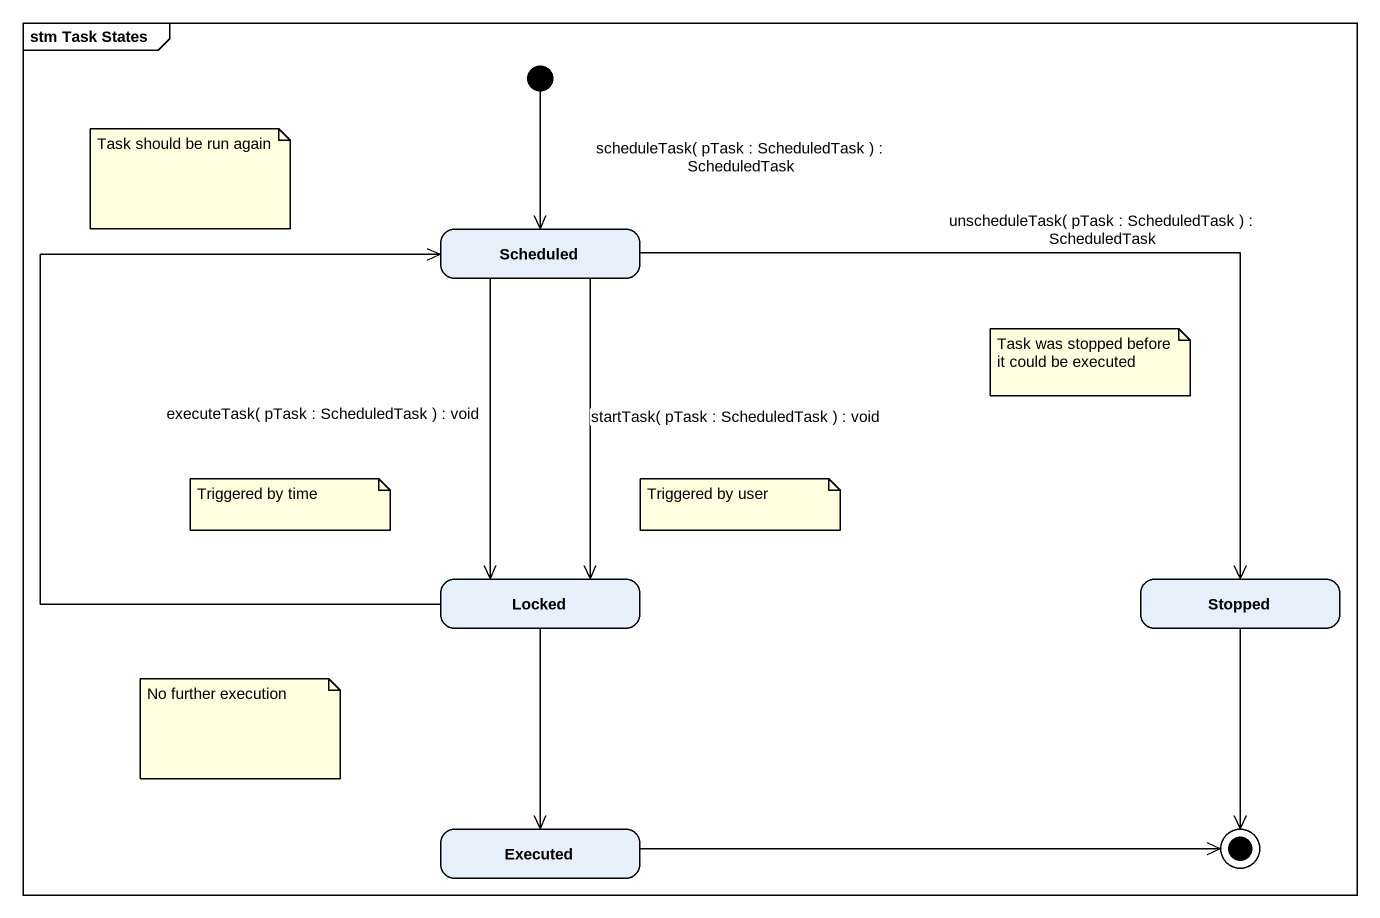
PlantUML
@startuml
mainframe stm Task States
hide empty description
state Scheduled
state Locked
state Stopped
state Executed
[*] --> Scheduled : scheduleTask( pTask : ScheduledTask ) : ScheduledTask
Scheduled --> Locked : startTask( pTask : ScheduledTask ) : void
Scheduled --> Locked : executeTask( pTask : ScheduledTask ) : void
Scheduled -right-> Stopped : unscheduleTask( pTask : ScheduledTask ) : ScheduledTask
Locked -up-> Scheduled
Locked --> Executed
Stopped --> [*]
Executed -right-> [*]
note as N1
  Task should be run again
end note
note as N2
  Task was stopped before it could be executed
end note
note as N3
  Triggered by time
end note
note as N4
  Triggered by user
end note
note as N5
  No further execution
end note
@enduml
